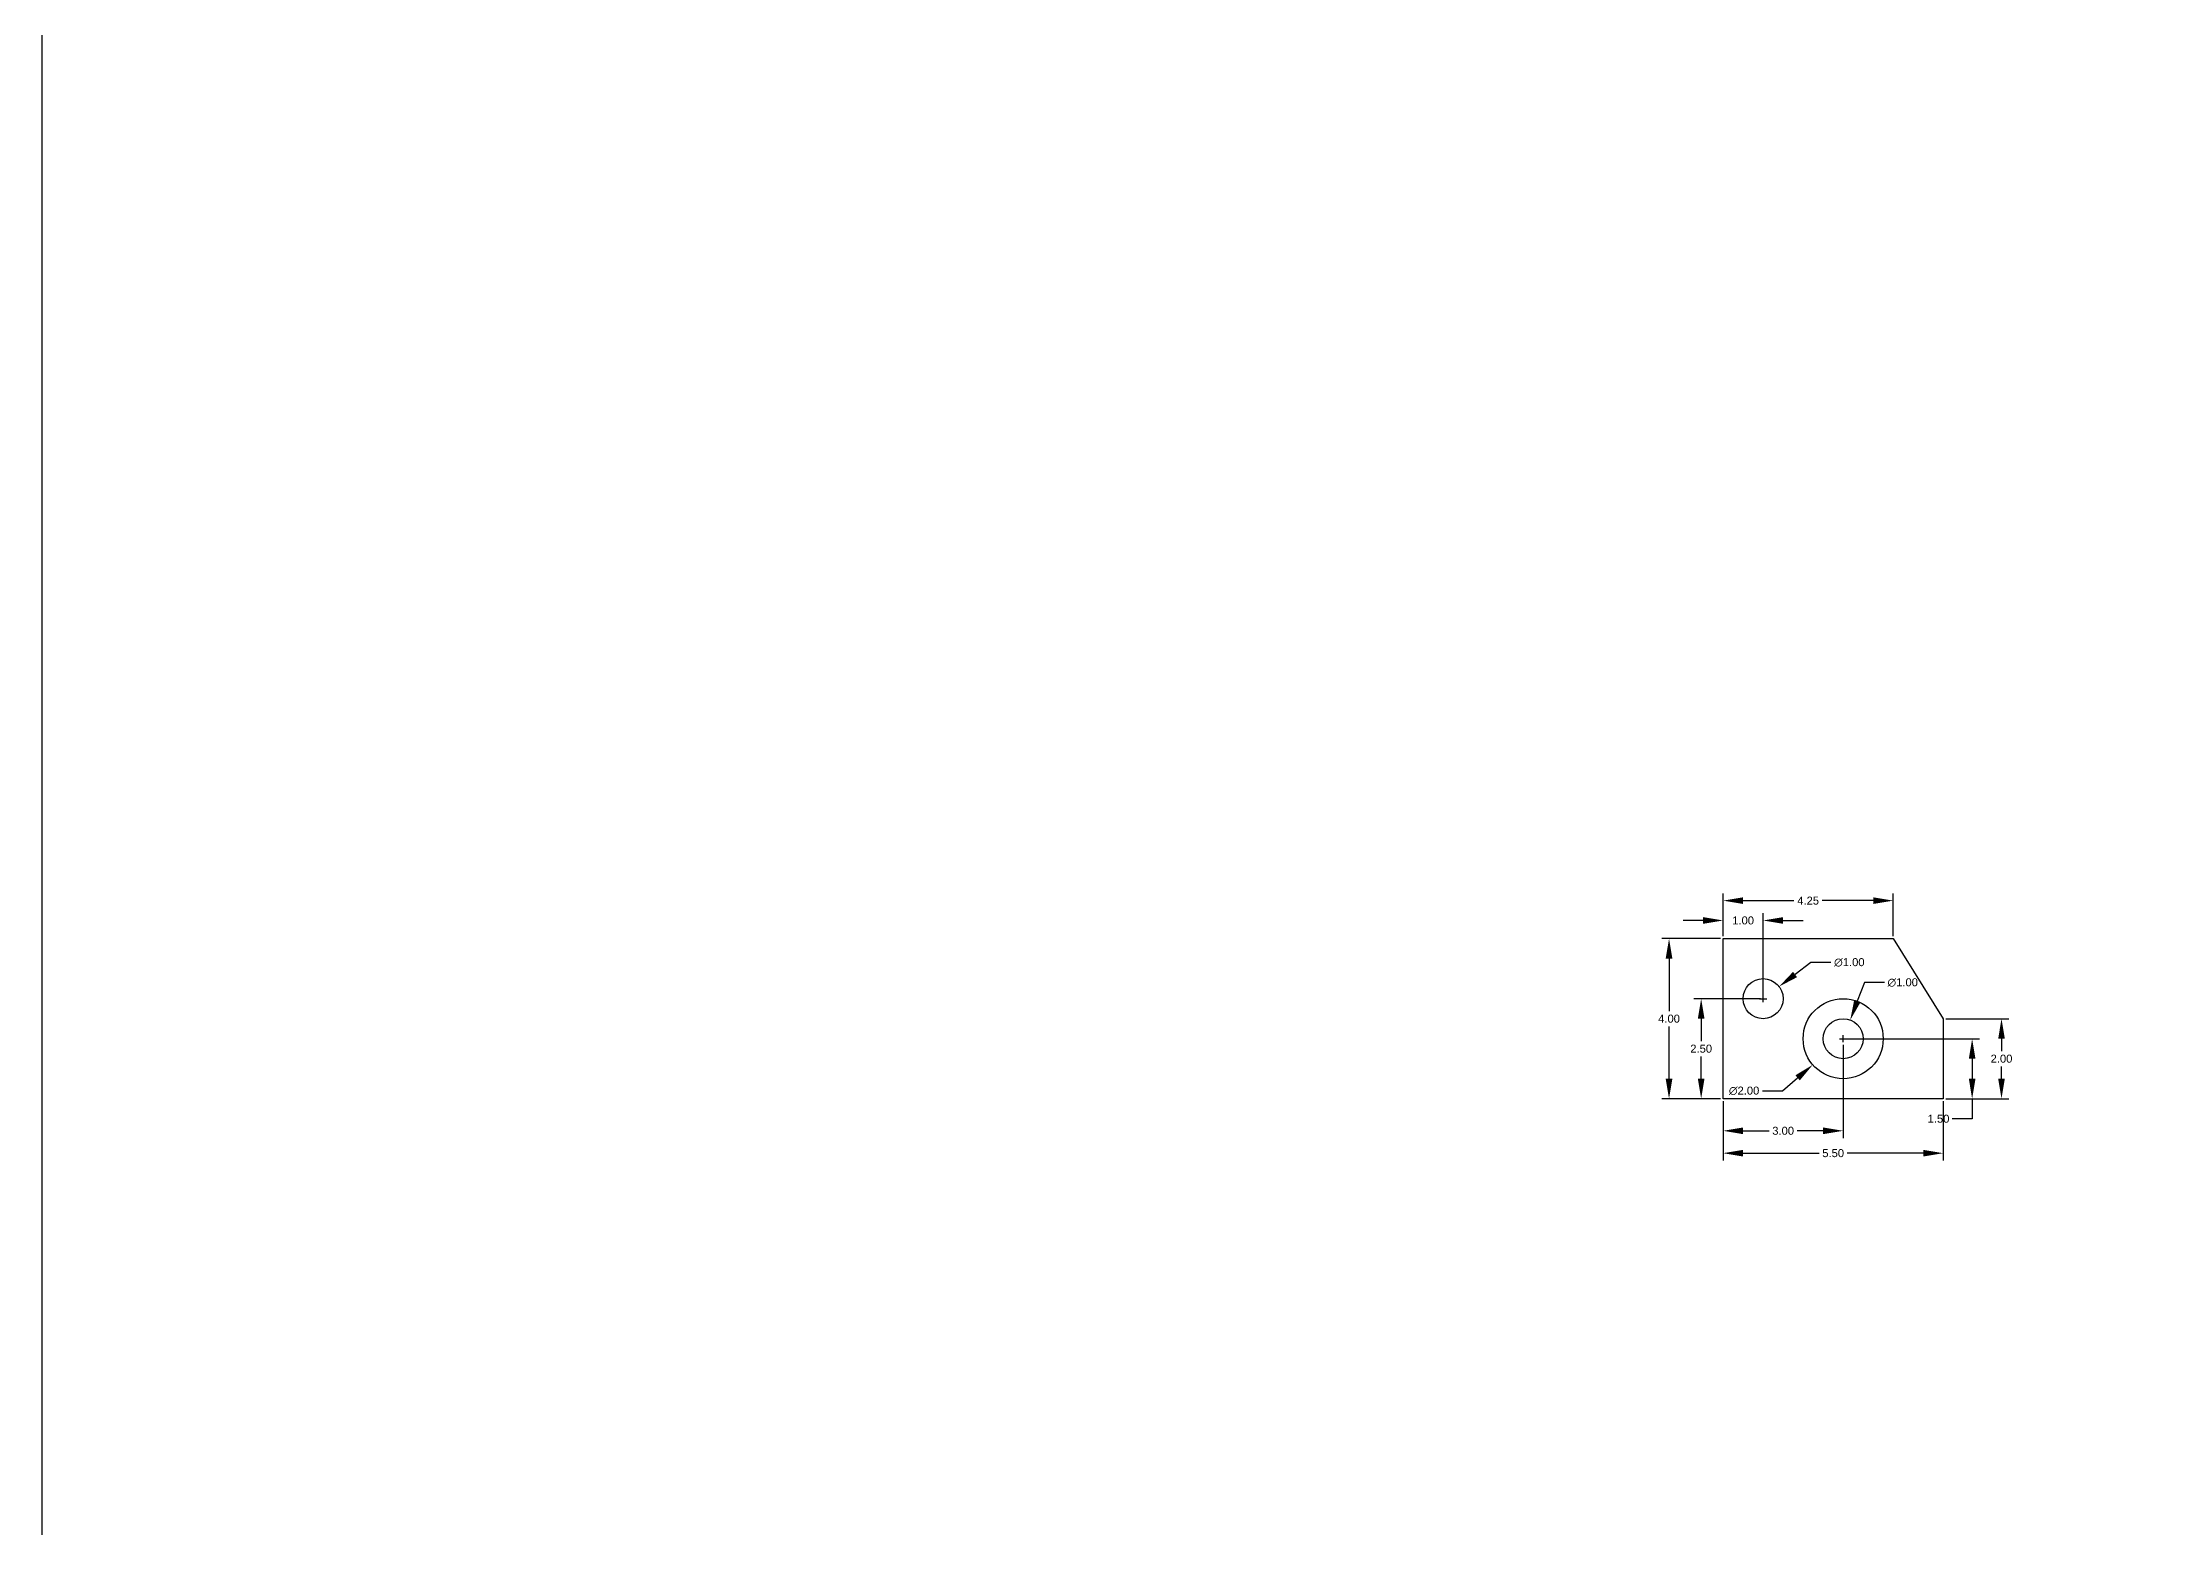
# Model space of a CAD drawing. Header units: inches. Extents: x 0 to 210, y 0 to 297.
# Drawn here: x 0 to 52.5, y 111.4 to 148.5 of the extents above; entities that cross this region are included whole.
import ezdxf

# ---------------------------------------------------------------- set-up
doc = ezdxf.new("R2010")
doc.units = ezdxf.units.IN
doc.header["$MEASUREMENT"] = 0
doc.styles.get("Standard").update_dxf_attribs({"font": 'arial.ttf'})
doc.dimstyles.new('gk', dxfattribs={"dimtxt": 0.2, "dimasz": 0.5, "dimexe": 0.18, "dimexo": 0.0625, "dimgap": 0.09, "dimtad": 0, "dimtih": 1, "dimtoh": 1, "dimzin": 0, "dimdsep": 46, "dimtxsty": 'Standard', "dimcen": 0.09, "dimclrd": 2, "dimclre": 2, "dimclrt": 2, "dimadec": 0, "dimazin": 0, "dimtfac": 1, "dimtofl": 0, "dimtmove": 0, "dimatfit": 3, "dimfxl": 1, "dimtolj": 1, "dimtzin": 0, "dimarcsym": 0})

# ---------------------------------------------------------------- blocks, each defined once
blk = doc.blocks.new('*D2')
at = {"color": 2, "lineweight": -2, "transparency": 16777216}
for p, q in [((42.008, 126.161), (42.008, 127.228)), ((46.258, 126.161), (46.258, 127.228)), ((42.508, 127.048), (43.778, 127.048)), ((45.758, 127.048), (44.487, 127.048))]:
    blk.add_line(p, q, dxfattribs=at)
at = {"color": 2, "transparency": 16777216}
for points in [[(42.508, 127.131), (42.508, 126.965), (42.008, 127.048)], [(45.758, 127.131), (45.758, 126.965), (46.258, 127.048)]]:
    blk.add_solid(points, dxfattribs=at)
at = {"layer": 'Defpoints', "color": 0, "transparency": 16777216}
for p in [(46.258, 127.048), (42.008, 126.099), (46.258, 126.099)]:
    blk.add_point(p, dxfattribs=at)
at = {"color": 2, "transparency": 16777216, "insert": (44.133, 127.048), "char_height": 0.2, "attachment_point": 5}
blk.add_mtext('\\A1;4.25', dxfattribs=at)
blk = doc.blocks.new('*D3')
at = {"color": 2, "lineweight": -2, "transparency": 16777216}
for p, q in [((41.945, 126.099), (40.477, 126.099)), ((40.657, 125.599), (40.657, 124.291)), ((40.657, 122.599), (40.657, 123.906)), ((41.945, 122.099), (40.477, 122.099))]:
    blk.add_line(p, q, dxfattribs=at)
at = {"color": 2, "transparency": 16777216}
for points in [[(40.573, 125.599), (40.74, 125.599), (40.657, 126.099)], [(40.573, 122.599), (40.74, 122.599), (40.657, 122.099)]]:
    blk.add_solid(points, dxfattribs=at)
at = {"layer": 'Defpoints', "color": 0, "transparency": 16777216}
for p in [(40.657, 126.099), (42.008, 126.099), (42.008, 122.099)]:
    blk.add_point(p, dxfattribs=at)
at = {"color": 2, "transparency": 16777216, "insert": (40.657, 124.099), "char_height": 0.2, "attachment_point": 5}
blk.add_mtext('\\A1;4.00', dxfattribs=at)
blk = doc.blocks.new('*D4')
at = {"color": 2, "lineweight": -2, "transparency": 16777216}
for p, q in [((42.945, 124.599), (41.28, 124.599)), ((41.46, 124.099), (41.46, 123.541)), ((41.46, 122.599), (41.46, 123.156)), ((41.945, 122.099), (41.28, 122.099))]:
    blk.add_line(p, q, dxfattribs=at)
at = {"color": 2, "transparency": 16777216}
for points in [[(41.377, 124.099), (41.543, 124.099), (41.46, 124.599)], [(41.377, 122.599), (41.543, 122.599), (41.46, 122.099)]]:
    blk.add_solid(points, dxfattribs=at)
at = {"layer": 'Defpoints', "color": 0, "transparency": 16777216}
for p in [(43.008, 124.599), (41.46, 122.099), (42.008, 122.099)]:
    blk.add_point(p, dxfattribs=at)
at = {"color": 2, "transparency": 16777216, "insert": (41.46, 123.349), "char_height": 0.2, "attachment_point": 5}
blk.add_mtext('\\A1;2.50', dxfattribs=at)
blk = doc.blocks.new('*D5')
at = {"color": 2, "lineweight": -2, "transparency": 16777216}
for p, q in [((42.008, 122.036), (42.008, 120.559)), ((47.508, 122.036), (47.508, 120.559)), ((42.508, 120.739), (44.409, 120.739)), ((47.008, 120.739), (45.107, 120.739))]:
    blk.add_line(p, q, dxfattribs=at)
at = {"color": 2, "transparency": 16777216}
for points in [[(42.508, 120.822), (42.508, 120.656), (42.008, 120.739)], [(47.008, 120.822), (47.008, 120.656), (47.508, 120.739)]]:
    blk.add_solid(points, dxfattribs=at)
at = {"layer": 'Defpoints', "color": 0, "transparency": 16777216}
for p in [(42.008, 122.099), (47.508, 122.099), (47.508, 120.739)]:
    blk.add_point(p, dxfattribs=at)
at = {"color": 2, "transparency": 16777216, "insert": (44.758, 120.739), "char_height": 0.2, "attachment_point": 5}
blk.add_mtext('\\A1;5.50', dxfattribs=at)
blk = doc.blocks.new('*D6')
at = {"color": 2, "lineweight": -2, "transparency": 16777216}
for p, q in [((47.57, 124.099), (49.145, 124.099)), ((48.965, 123.599), (48.965, 123.291)), ((48.965, 122.599), (48.965, 122.906)), ((47.57, 122.099), (49.145, 122.099))]:
    blk.add_line(p, q, dxfattribs=at)
at = {"color": 2, "transparency": 16777216}
for points in [[(48.882, 123.599), (49.048, 123.599), (48.965, 124.099)], [(48.882, 122.599), (49.048, 122.599), (48.965, 122.099)]]:
    blk.add_solid(points, dxfattribs=at)
at = {"layer": 'Defpoints', "color": 0, "transparency": 16777216}
for p in [(47.508, 124.099), (48.965, 124.099), (47.508, 122.099)]:
    blk.add_point(p, dxfattribs=at)
at = {"color": 2, "transparency": 16777216, "insert": (48.965, 123.099), "char_height": 0.2, "attachment_point": 5}
blk.add_mtext('\\A1;2.00', dxfattribs=at)
blk = doc.blocks.new('*D7')
at = {"color": 2, "lineweight": -2, "transparency": 16777216}
for p, q in [((41.508, 126.553), (41.008, 126.553)), ((42.008, 126.161), (42.008, 126.733)), ((43.008, 124.661), (43.008, 126.733)), ((43.508, 126.553), (44.008, 126.553))]:
    blk.add_line(p, q, dxfattribs=at)
at = {"color": 2, "transparency": 16777216}
for points in [[(41.508, 126.636), (41.508, 126.469), (42.008, 126.553)], [(43.508, 126.636), (43.508, 126.469), (43.008, 126.553)]]:
    blk.add_solid(points, dxfattribs=at)
at = {"layer": 'Defpoints', "color": 0, "transparency": 16777216}
for p in [(42.008, 126.553), (42.008, 126.099), (43.008, 124.599)]:
    blk.add_point(p, dxfattribs=at)
at = {"color": 2, "transparency": 16777216, "insert": (42.508, 126.553), "char_height": 0.2, "attachment_point": 5}
blk.add_mtext('\\A1;1.00', dxfattribs=at)
blk = doc.blocks.new('*D8')
at = {"color": 2, "lineweight": -2, "transparency": 16777216}
for p, q in [((45.07, 123.599), (48.411, 123.599)), ((48.231, 123.099), (48.231, 122.599)), ((47.57, 122.099), (48.411, 122.099)), ((48.231, 122.099), (48.231, 121.599)), ((48.231, 121.599), (47.731, 121.599))]:
    blk.add_line(p, q, dxfattribs=at)
at = {"color": 2, "transparency": 16777216}
for points in [[(48.148, 123.099), (48.314, 123.099), (48.231, 123.599)], [(48.148, 122.599), (48.314, 122.599), (48.231, 122.099)]]:
    blk.add_solid(points, dxfattribs=at)
at = {"layer": 'Defpoints', "color": 0, "transparency": 16777216}
for p in [(45.008, 123.599), (47.508, 122.099), (48.231, 122.099)]:
    blk.add_point(p, dxfattribs=at)
at = {"color": 2, "transparency": 16777216, "insert": (47.391, 121.599), "char_height": 0.2, "attachment_point": 5}
blk.add_mtext('\\A1;1.50', dxfattribs=at)
blk = doc.blocks.new('*D9')
at = {"color": 2, "lineweight": -2, "transparency": 16777216}
for p, q in [((44.203, 125.505), (43.805, 125.203)), ((44.703, 125.505), (44.203, 125.505)), ((42.918, 124.599), (43.098, 124.599)), ((43.008, 124.509), (43.008, 124.689))]:
    blk.add_line(p, q, dxfattribs=at)
at = {"color": 2, "transparency": 16777216}
blk.add_solid([(43.755, 125.269), (43.855, 125.136), (43.406, 124.901)], dxfattribs=at)
at = {"layer": 'Defpoints', "color": 0, "transparency": 16777216}
for p in [(43.406, 124.901), (42.609, 124.297)]:
    blk.add_point(p, dxfattribs=at)
at = {"color": 2, "transparency": 16777216, "insert": (45.162, 125.505), "char_height": 0.2, "attachment_point": 5}
blk.add_mtext('\\A1;∅1.00', dxfattribs=at)
blk = doc.blocks.new('*D10')
at = {"color": 2, "lineweight": -2, "transparency": 16777216}
for p, q in [((44.918, 123.599), (45.098, 123.599)), ((45.008, 123.509), (45.008, 123.689)), ((43.49, 122.296), (43.87, 122.622)), ((42.99, 122.296), (43.49, 122.296))]:
    blk.add_line(p, q, dxfattribs=at)
at = {"color": 2, "transparency": 16777216}
blk.add_solid([(43.815, 122.685), (43.924, 122.558), (44.249, 122.947)], dxfattribs=at)
at = {"layer": 'Defpoints', "color": 0, "transparency": 16777216}
for p in [(45.767, 124.25), (44.249, 122.947)]:
    blk.add_point(p, dxfattribs=at)
at = {"color": 2, "transparency": 16777216, "insert": (42.532, 122.296), "char_height": 0.2, "attachment_point": 5}
blk.add_mtext('\\A1;∅2.00', dxfattribs=at)
blk = doc.blocks.new('*D12')
at = {"color": 2, "lineweight": -2, "transparency": 16777216}
for p, q in [((45.538, 125.002), (45.361, 124.534)), ((46.038, 125.002), (45.538, 125.002)), ((44.918, 123.599), (45.098, 123.599)), ((45.008, 123.509), (45.008, 123.689))]:
    blk.add_line(p, q, dxfattribs=at)
at = {"color": 2, "transparency": 16777216}
blk.add_solid([(45.283, 124.563), (45.439, 124.505), (45.185, 124.066)], dxfattribs=at)
at = {"layer": 'Defpoints', "color": 0, "transparency": 16777216}
for p in [(45.185, 124.066), (44.831, 123.131)]:
    blk.add_point(p, dxfattribs=at)
at = {"color": 2, "transparency": 16777216, "insert": (46.496, 125.002), "char_height": 0.2, "attachment_point": 5}
blk.add_mtext('\\A1;∅1.00', dxfattribs=at)
blk = doc.blocks.new('*D13')
at = {"color": 2, "lineweight": -2, "transparency": 16777216}
for p, q in [((45.008, 123.446), (45.008, 121.118)), ((42.008, 122.036), (42.008, 121.118)), ((42.508, 121.298), (43.159, 121.298)), ((44.508, 121.298), (43.857, 121.298))]:
    blk.add_line(p, q, dxfattribs=at)
at = {"color": 2, "transparency": 16777216}
for points in [[(42.508, 121.381), (42.508, 121.214), (42.008, 121.298)], [(44.508, 121.381), (44.508, 121.214), (45.008, 121.298)]]:
    blk.add_solid(points, dxfattribs=at)
at = {"layer": 'Defpoints', "color": 0, "transparency": 16777216}
for p in [(45.008, 123.509), (42.008, 122.099), (42.008, 121.298)]:
    blk.add_point(p, dxfattribs=at)
at = {"color": 2, "transparency": 16777216, "insert": (43.508, 121.298), "char_height": 0.2, "attachment_point": 5}
blk.add_mtext('\\A1;3.00', dxfattribs=at)

msp = doc.modelspace()

# ---------------------------------------------------------------- linework, layer by layer
for p, q in [((42.008, 122.099), (42.008, 126.099)), ((45.008, 122.099), (42.008, 122.099))]:
    msp.add_line(p, q)
for points in [[(0, 0), (0, 297), (210, 297), (210, 0), (0, 0)], [(42.008, 126.099), (46.258, 126.099), (47.508, 124.099), (47.508, 122.099), (42.008, 122.099)]]:
    msp.add_lwpolyline(points, close=True)
for centre, radius in [((43.008, 124.599), 0.5), ((45.008, 123.599), 1), ((45.008, 123.599), 0.5)]:
    msp.add_circle(centre, radius)

# ---------------------------------------------------------------- dimensions: what is measured, and where the dimension line sits
for base, p1, p2, picture, middle in [((46.258, 127.048), (42.008, 126.099), (46.258, 126.099), '*D2', (44.133, 127.048)), ((42.008, 126.553), (43.008, 124.599), (42.008, 126.099), '*D7', (42.508, 126.553)), ((42.008, 121.298), (45.008, 123.509), (42.008, 122.099), '*D13', (43.508, 121.298)), ((47.508, 120.739), (42.008, 122.099), (47.508, 122.099), '*D5', (44.758, 120.739))]:
    dim = msp.add_linear_dim(base=base, p1=p1, p2=p2, dimstyle='gk')
    dim.commit()
    dim.dimension.update_dxf_attribs({"geometry": picture, "text_midpoint": middle})
for base, p1, p2, picture, middle in [((40.657, 126.099), (42.008, 122.099), (42.008, 126.099), '*D3', (40.657, 124.099)), ((41.46, 122.099), (43.008, 124.599), (42.008, 122.099), '*D4', (41.46, 123.349)), ((48.965, 124.099), (47.508, 122.099), (47.508, 124.099), '*D6', (48.965, 123.099)), ((48.231, 122.099), (45.008, 123.599), (47.508, 122.099), '*D8', (47.391, 121.599))]:
    dim = msp.add_linear_dim(base=base, p1=p1, p2=p2, angle=90, dimstyle='gk')
    dim.commit()
    dim.dimension.update_dxf_attribs({"geometry": picture, "text_midpoint": middle})
for p1, p2, picture, middle in [((42.609, 124.297), (43.406, 124.901), '*D9', (45.162, 125.505)), ((44.831, 123.131), (45.185, 124.066), '*D12', (46.496, 125.002)), ((45.767, 124.25), (44.249, 122.947), '*D10', (42.532, 122.296))]:
    dim = msp.add_diameter_dim_2p(p1=p1, p2=p2, dimstyle='gk')
    dim.commit()
    dim.dimension.update_dxf_attribs({"geometry": picture, "text_midpoint": middle})

doc.saveas('drawing.dxf')
